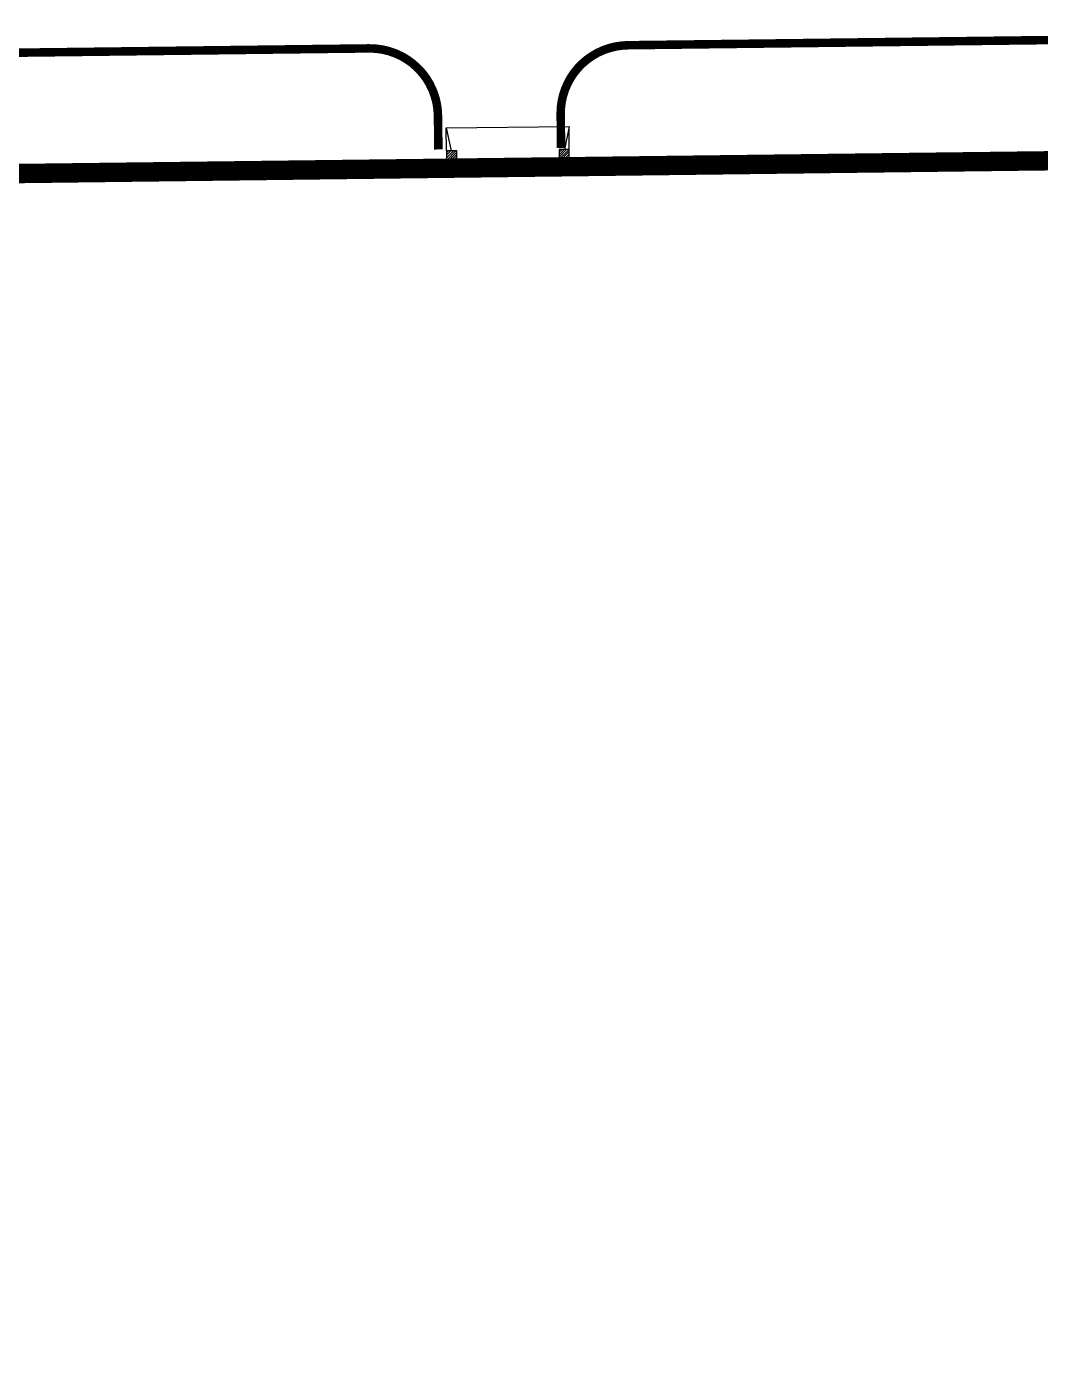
# Model space of a CAD drawing. Extents: x 60102 to 11003895, y 103457 to 3214550.
# Drawn here: x 10185173 to 10244651, y 2624282 to 2702430 of the extents above; entities that cross this region are included whole.
import ezdxf

# ---------------------------------------------------------------- set-up
doc = ezdxf.new("R2010")
doc.units = 0
doc.header["$LTSCALE"] = 10
doc.linetypes.add('DASH', pattern=[0.35, 0.25, -0.1])
doc.layers.get('0').update_dxf_attribs({"linetype": 'CONTINUOUS', "lineweight": 0})
for name, color, linetype in [('GROUND', 2, 'CONTINUOUS'), ('jianzhulunkuox', 255, 'CONTINUOUS'), ('STAIR', 2, 'CONTINUOUS'), ('WALL', 255, 'CONTINUOUS'), ('WINDOW', 2, 'CONTINUOUS'), ('填充', 8, 'CONTINUOUS'), ('本院设计厂区道路', 161, 'CONTINUOUS')]:
    doc.layers.add(name, color=color, linetype=linetype)
doc.layers.add('建筑', color=43, linetype='CONTINUOUS', lineweight=0)

# ---------------------------------------------------------------- blocks, each defined once
blk = doc.blocks.new('$DorLib2D$00000126')
at = {"color": 0, "linetype": 'Continuous'}
for p, q in [((-0.532, 0.5), (-0.532, 0.9)), ((0.532, 0.9), (0.532, 0.5))]:
    blk.add_line(p, q, dxfattribs=at)
at = {"color": 0, "linetype": 'DASH'}
for p, q in [((-0.532, 0.9), (0.532, 0.9)), ((-0.532, 0.5), (0.532, 0.5))]:
    blk.add_line(p, q, dxfattribs=at)

msp = doc.modelspace()

# ---------------------------------------------------------------- hatches: boundary and pattern name
at = {"layer": '填充'}
h = msp.add_hatch(dxfattribs=at)
h.set_pattern_fill('ANSI31', color=0, scale=800, angle=0.7077561, style=0)
h.set_pattern_definition([(45.707756, (10768465.47, 2404289.73), (-71.578727, 69.83184), [])])
h.paths.add_polyline_path([(10210412.557, 2695146.783), (10209812.603, 2695139.372), (10209823.72, 2694239.44), (10209825.573, 2694089.452), (10210425.527, 2694096.863)])
h.paths.add_polyline_path([(10217012.054, 2695228.308), (10216412.1, 2695220.897), (10216425.07, 2694170.977), (10217025.024, 2694178.389)])

# ---------------------------------------------------------------- linework, layer by layer
at = {"layer": 'GROUND', "color": 0}
for p, q in [((10209795.925, 2696489.268), (10216995.324, 2696578.205)), ((10209795.925, 2696489.268), (10210088.442, 2695142.779)), ((10209812.601, 2695139.371), (10209795.925, 2696489.268)), ((10216995.324, 2696578.205), (10216736.159, 2695224.9)), ((10217012, 2695228.308), (10216995.324, 2696578.205))]:
    msp.add_line(p, q, dxfattribs=at)
at = {"layer": 'jianzhulunkuox', "ltscale": 100, "const_width": 1000, "flags": 128}
msp.add_lwpolyline([(9991050.277, 2691336.566), (10327167.782, 2695508.445), (10328314.235, 2622667.333), (10232471.547, 2621483.36), (10232768.004, 2597485.191), (10148774.413, 2596447.592), (10148679.046, 2572594.595), (9992540.959, 2570665.774), (9991050.277, 2691336.566)], dxfattribs=at)
at = {"layer": 'STAIR', "color": 0}
msp.add_lwpolyline([(10216421.364, 2694470.954), (10210421.822, 2694396.84), (10210425.527, 2694096.863), (10216425.07, 2694170.977)], close=True, dxfattribs=at)
at = {"layer": 'WALL', "color": 0}
for p, q in [((10210412.557, 2695146.783), (10209812.603, 2695139.372)), ((10209812.603, 2695139.372), (10209825.573, 2694089.452)), ((10210425.527, 2694096.863), (10210412.557, 2695146.783)), ((10217012.054, 2695228.308), (10216412.1, 2695220.897)), ((10216412.1, 2695220.897), (10216425.07, 2694170.977)), ((10217025.024, 2694178.389), (10217012.054, 2695228.308)), ((10210425.527, 2694096.863), (10210428.492, 2693856.881)), ((10216425.07, 2694170.977), (10216428.034, 2693930.995))]:
    msp.add_line(p, q, dxfattribs=at)
at = {"layer": '建筑', "color": 0, "const_width": 1000}
msp.add_lwpolyline([(9967273.709, 2691123.137), (9979642.765, 2691275.936), (9979641.901, 2691345.931), (10327655.347, 2695645.046), (10328554.97, 2622820.603), (10232712.283, 2621636.629), (10233008.739, 2597638.46), (10149015.148, 2596600.862), (10149309.752, 2572752.681), (9968693.532, 2570521.474), (9968386.082, 2595409.575), (9968386.082, 2595409.575), (9968456.077, 2595410.44)], close=True, dxfattribs=at)
at = {"layer": '本院设计厂区道路', "color": 0, "ltscale": 3, "const_width": 500, "elevation": 0, "flags": 128}
for points in [[(10293325.598, 2696263.754), (10293301.205, 2698229.676, 0.414160491), (10289252.609, 2702179.749), (10220457.698, 2701338.606, 0.414266636), (10216506.909, 2697289.276), (10216531.457, 2695310.889)], [(10209332.063, 2695221.559), (10209307.481, 2697202.7, 0.414160491), (10205258.886, 2701152.773), (10136463.975, 2700311.63, 0.414266636), (10132513.186, 2696262.301), (10132537.923, 2694268.694)]]:
    msp.add_lwpolyline(points, format="xyb", dxfattribs=at)

# ---------------------------------------------------------------- block references
at = {"layer": 'WINDOW', "color": 0, "xscale": 5999.999999999027, "yscale": 240, "zscale": 6000, "rotation": 180.7077560952867}
msp.add_blockref('$DorLib2D$00000126', (10213426.781, 2694013.929), dxfattribs=at)

doc.saveas('drawing.dxf')
